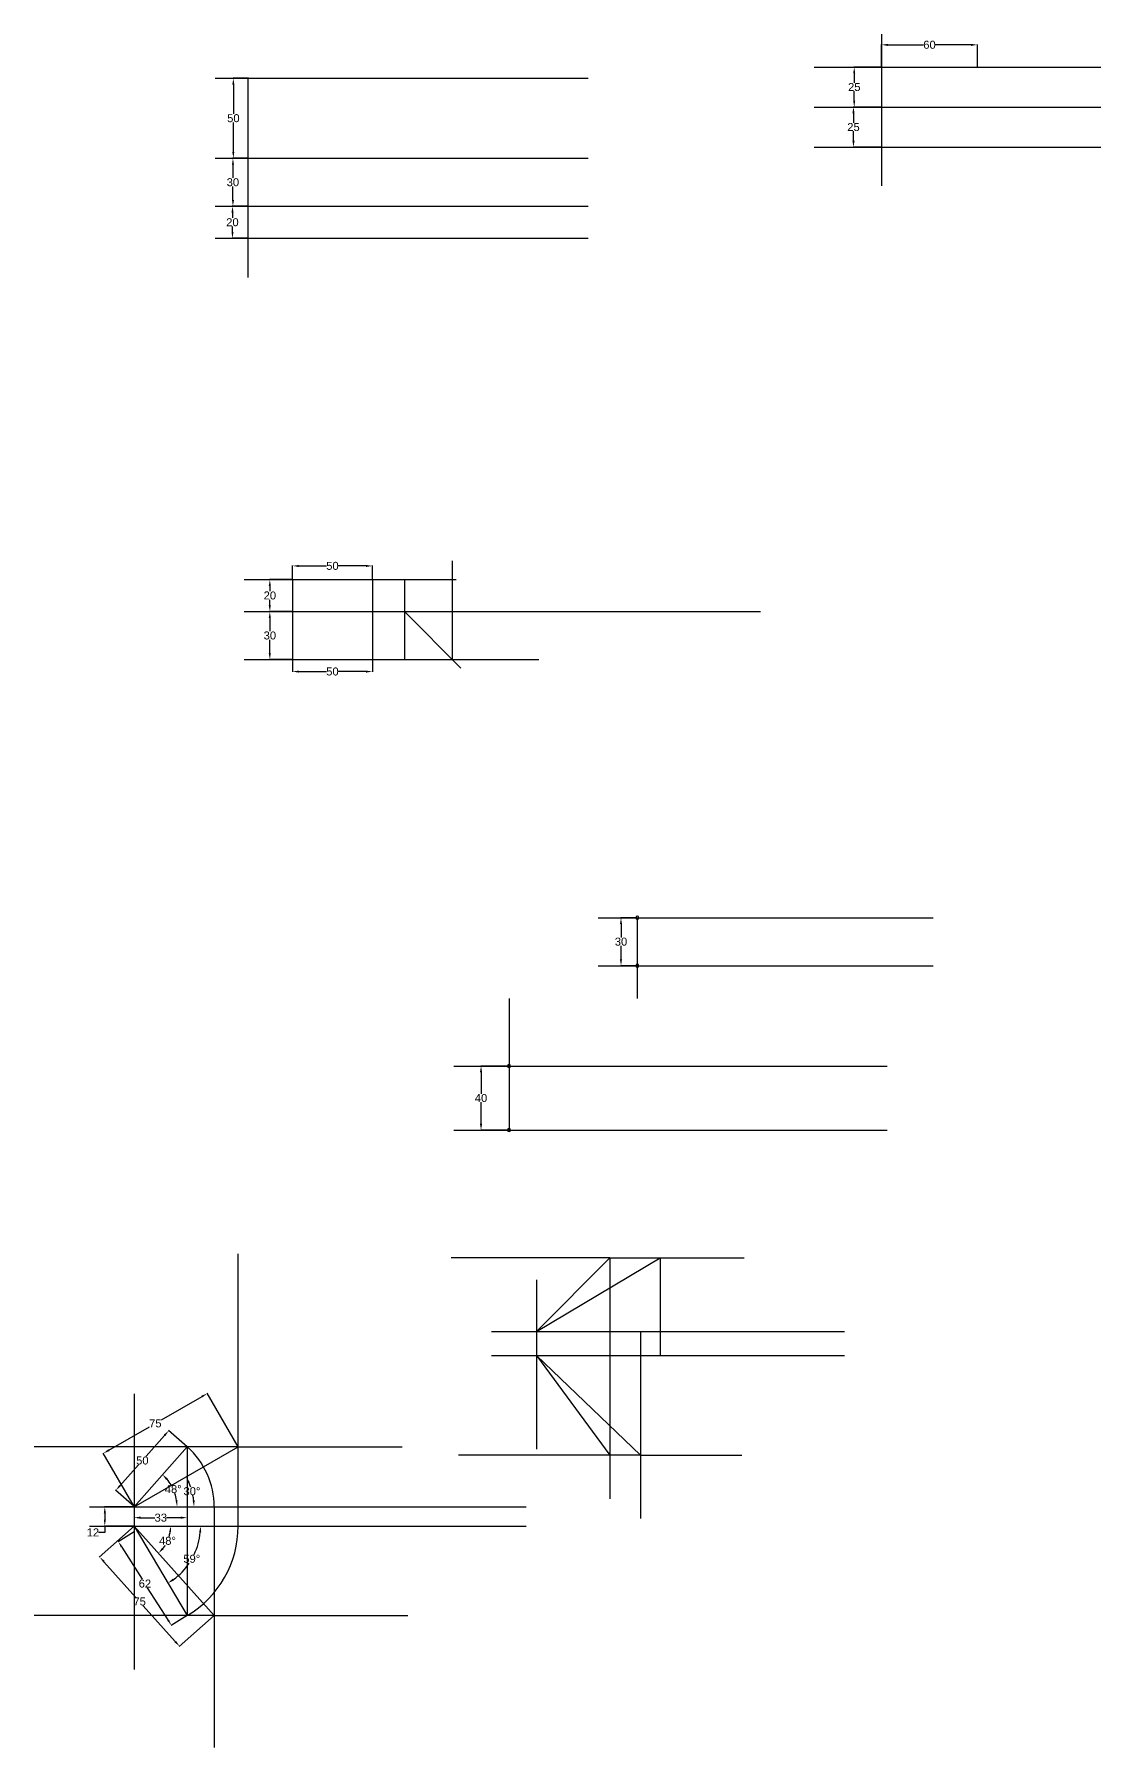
# Model space of a CAD drawing. Header units: inches. Extents: x -1930 to 5336, y -1833 to 832.
# Drawn here: x -778 to -115, y -398 to 672 of the extents above; entities that cross this region are included whole.
import ezdxf

# ---------------------------------------------------------------- set-up
doc = ezdxf.new("R2010")
doc.units = ezdxf.units.IN
doc.header["$MEASUREMENT"] = 0
doc.styles.get("Standard").update_dxf_attribs({"font": 'arial.ttf'})
doc.dimstyles.get("Standard").update_dxf_attribs({"dimtxt": 5, "dimasz": 4, "dimexe": 0.18, "dimexo": 0.0625, "dimgap": 0.09, "dimtad": 0, "dimtih": 1, "dimtoh": 1, "dimdec": 0, "dimzin": 0, "dimdsep": 46, "dimtxsty": 'Standard', "dimcen": 0.09, "dimadec": 0, "dimazin": 0, "dimtfac": 1, "dimtdec": 0, "dimtofl": 0, "dimtmove": 0, "dimatfit": 3, "dimfxl": 1, "dimtolj": 1, "dimtzin": 0, "dimarcsym": 0})

# ---------------------------------------------------------------- blocks, each defined once
blk = doc.blocks.new('*D35')
at = {"color": 0, "lineweight": -2, "transparency": 16777216}
for p, q in [((-481, 27.8), (-498.6, 27.8)), ((-498.4, 23.8), (-498.4, 10.5)), ((-498.4, -8.2), (-498.4, 5.2)), ((-481, -12.2), (-498.6, -12.2))]:
    blk.add_line(p, q, dxfattribs=at)
at = {"color": 0, "transparency": 16777216}
for points in [[(-499.1, 23.8), (-497.7, 23.8), (-498.4, 27.8)], [(-499.1, -8.2), (-497.7, -8.2), (-498.4, -12.2)]]:
    blk.add_solid(points, dxfattribs=at)
at = {"layer": 'Defpoints', "color": 0, "transparency": 16777216}
for p in [(-498.4, 27.8), (-480.9, 27.8), (-480.9, -12.2)]:
    blk.add_point(p, dxfattribs=at)
at = {"color": 0, "transparency": 16777216, "insert": (-498.4, 7.8), "char_height": 5, "attachment_point": 5}
blk.add_mtext('\\A1;40', dxfattribs=at)
blk = doc.blocks.new('*D36')
at = {"color": 0, "lineweight": -2, "transparency": 16777216}
for p, q in [((-400.8, 120.5), (-411.1, 120.5)), ((-410.9, 116.5), (-410.9, 108.2)), ((-410.9, 94.5), (-410.9, 102.9)), ((-400.8, 90.5), (-411.1, 90.5))]:
    blk.add_line(p, q, dxfattribs=at)
at = {"color": 0, "transparency": 16777216}
for points in [[(-411.6, 116.5), (-410.3, 116.5), (-410.9, 120.5)], [(-411.6, 94.5), (-410.3, 94.5), (-410.9, 90.5)]]:
    blk.add_solid(points, dxfattribs=at)
at = {"layer": 'Defpoints', "color": 0, "transparency": 16777216}
for p in [(-410.9, 120.5), (-400.7, 120.5), (-400.7, 90.5)]:
    blk.add_point(p, dxfattribs=at)
at = {"color": 0, "transparency": 16777216, "insert": (-410.9, 105.5), "char_height": 5, "attachment_point": 5}
blk.add_mtext('\\A1;30', dxfattribs=at)
blk = doc.blocks.new('*D43')
at = {"color": 0, "lineweight": -2, "transparency": 16777216}
for p, q in [((-644.3, 595), (-653.7, 595)), ((-653.5, 591), (-653.5, 582.7)), ((-653.5, 569), (-653.5, 577.4)), ((-644.3, 565), (-653.7, 565))]:
    blk.add_line(p, q, dxfattribs=at)
at = {"color": 0, "transparency": 16777216}
for points in [[(-654.1, 591), (-652.8, 591), (-653.5, 595)], [(-654.1, 569), (-652.8, 569), (-653.5, 565)]]:
    blk.add_solid(points, dxfattribs=at)
at = {"layer": 'Defpoints', "color": 0, "transparency": 16777216}
for p in [(-653.5, 595), (-644.2, 595), (-644.2, 565)]:
    blk.add_point(p, dxfattribs=at)
at = {"color": 0, "transparency": 16777216, "insert": (-653.5, 580), "char_height": 5, "attachment_point": 5}
blk.add_mtext('\\A1;30', dxfattribs=at)
blk = doc.blocks.new('*D44')
at = {"color": 0, "lineweight": -2, "transparency": 16777216}
for p, q in [((-644.3, 565), (-654, 565)), ((-653.8, 561), (-653.8, 557.7)), ((-653.8, 549), (-653.8, 552.4)), ((-644.3, 545), (-654, 545))]:
    blk.add_line(p, q, dxfattribs=at)
at = {"color": 0, "transparency": 16777216}
for points in [[(-654.4, 561), (-653.1, 561), (-653.8, 565)], [(-654.4, 549), (-653.1, 549), (-653.8, 545)]]:
    blk.add_solid(points, dxfattribs=at)
at = {"layer": 'Defpoints', "color": 0, "transparency": 16777216}
for p in [(-644.2, 565), (-653.8, 545), (-644.2, 545)]:
    blk.add_point(p, dxfattribs=at)
at = {"color": 0, "transparency": 16777216, "insert": (-653.8, 555), "char_height": 5, "attachment_point": 5}
blk.add_mtext('\\A1;20', dxfattribs=at)
blk = doc.blocks.new('*D45')
at = {"color": 0, "lineweight": -2, "transparency": 16777216}
for p, q in [((-643.7, 645), (-653.4, 645)), ((-653.2, 641), (-653.2, 622.7)), ((-653.2, 599), (-653.2, 617.4)), ((-644.3, 595), (-653.4, 595))]:
    blk.add_line(p, q, dxfattribs=at)
at = {"color": 0, "transparency": 16777216}
for points in [[(-653.9, 641), (-652.6, 641), (-653.2, 645)], [(-653.9, 599), (-652.6, 599), (-653.2, 595)]]:
    blk.add_solid(points, dxfattribs=at)
at = {"layer": 'Defpoints', "color": 0, "transparency": 16777216}
for p in [(-643.6, 645), (-653.2, 595), (-644.2, 595)]:
    blk.add_point(p, dxfattribs=at)
at = {"color": 0, "transparency": 16777216, "insert": (-653.2, 620), "char_height": 5, "attachment_point": 5}
blk.add_mtext('\\A1;50', dxfattribs=at)
blk = doc.blocks.new('*D46')
at = {"color": 0, "lineweight": -2, "transparency": 16777216}
for p, q in [((-248.1, 652.1), (-248.1, 666.1)), ((-244.1, 665.9), (-221.8, 665.9)), ((-192.1, 665.9), (-214.4, 665.9)), ((-188.1, 652.1), (-188.1, 666.1))]:
    blk.add_line(p, q, dxfattribs=at)
at = {"color": 0, "transparency": 16777216}
for points in [[(-244.1, 666.5), (-244.1, 665.2), (-248.1, 665.9)], [(-192.1, 666.5), (-192.1, 665.2), (-188.1, 665.9)]]:
    blk.add_solid(points, dxfattribs=at)
at = {"layer": 'Defpoints', "color": 0, "transparency": 16777216}
for p in [(-188.1, 665.9), (-248.1, 652), (-188.1, 652)]:
    blk.add_point(p, dxfattribs=at)
at = {"color": 0, "transparency": 16777216, "insert": (-218.1, 665.9), "char_height": 5, "attachment_point": 5}
blk.add_mtext('\\A1;60', dxfattribs=at)
blk = doc.blocks.new('*D47')
at = {"color": 0, "lineweight": -2, "transparency": 16777216}
for p, q in [((-248.2, 652), (-265.3, 652)), ((-265.1, 648), (-265.1, 642.2)), ((-265.1, 631), (-265.1, 636.9)), ((-248.2, 627), (-265.3, 627))]:
    blk.add_line(p, q, dxfattribs=at)
at = {"color": 0, "transparency": 16777216}
for points in [[(-265.8, 648), (-264.5, 648), (-265.1, 652)], [(-265.8, 631), (-264.5, 631), (-265.1, 627)]]:
    blk.add_solid(points, dxfattribs=at)
at = {"layer": 'Defpoints', "color": 0, "transparency": 16777216}
for p in [(-265.1, 652), (-248.1, 652), (-248.1, 627)]:
    blk.add_point(p, dxfattribs=at)
at = {"color": 0, "transparency": 16777216, "insert": (-265.1, 639.5), "char_height": 5, "attachment_point": 5}
blk.add_mtext('\\A1;25', dxfattribs=at)
blk = doc.blocks.new('*D48')
at = {"color": 0, "lineweight": -2, "transparency": 16777216}
for p, q in [((-248.2, 627), (-265.8, 627)), ((-265.6, 623), (-265.6, 617.2)), ((-265.6, 606), (-265.6, 611.9)), ((-248.2, 602), (-265.8, 602))]:
    blk.add_line(p, q, dxfattribs=at)
at = {"color": 0, "transparency": 16777216}
for points in [[(-266.3, 623), (-264.9, 623), (-265.6, 627)], [(-266.3, 606), (-264.9, 606), (-265.6, 602)]]:
    blk.add_solid(points, dxfattribs=at)
at = {"layer": 'Defpoints', "color": 0, "transparency": 16777216}
for p in [(-248.1, 627), (-265.6, 602), (-248.1, 602)]:
    blk.add_point(p, dxfattribs=at)
at = {"color": 0, "transparency": 16777216, "insert": (-265.6, 614.5), "char_height": 5, "attachment_point": 5}
blk.add_mtext('\\A1;25', dxfattribs=at)
blk = doc.blocks.new('*D191')
at = {"color": 0, "lineweight": -2, "transparency": 16777216}
for p, q in [((-616.4, 331.8), (-630.6, 331.8)), ((-630.4, 327.8), (-630.4, 324.5)), ((-616.4, 311.8), (-630.6, 311.8)), ((-630.4, 315.8), (-630.4, 319.2))]:
    blk.add_line(p, q, dxfattribs=at)
at = {"color": 0, "transparency": 16777216}
for points in [[(-631.1, 327.8), (-629.8, 327.8), (-630.4, 331.8)], [(-631.1, 315.8), (-629.8, 315.8), (-630.4, 311.8)]]:
    blk.add_solid(points, dxfattribs=at)
at = {"layer": 'Defpoints', "color": 0, "transparency": 16777216}
for p in [(-630.4, 331.8), (-616.3, 331.8), (-616.3, 311.8)]:
    blk.add_point(p, dxfattribs=at)
at = {"color": 0, "transparency": 16777216, "insert": (-630.4, 321.8), "char_height": 5, "attachment_point": 5}
blk.add_mtext('\\A1;20', dxfattribs=at)
blk = doc.blocks.new('*D192')
at = {"color": 0, "lineweight": -2, "transparency": 16777216}
for p, q in [((-616.4, 311.8), (-630.6, 311.8)), ((-630.4, 307.8), (-630.4, 299.5)), ((-630.4, 285.8), (-630.4, 294.2)), ((-616.4, 281.8), (-630.6, 281.8))]:
    blk.add_line(p, q, dxfattribs=at)
at = {"color": 0, "transparency": 16777216}
for points in [[(-631.1, 307.8), (-629.8, 307.8), (-630.4, 311.8)], [(-631.1, 285.8), (-629.8, 285.8), (-630.4, 281.8)]]:
    blk.add_solid(points, dxfattribs=at)
at = {"layer": 'Defpoints', "color": 0, "transparency": 16777216}
for p in [(-630.4, 311.8), (-616.3, 311.8), (-616.3, 281.8)]:
    blk.add_point(p, dxfattribs=at)
at = {"color": 0, "transparency": 16777216, "insert": (-630.4, 296.8), "char_height": 5, "attachment_point": 5}
blk.add_mtext('\\A1;30', dxfattribs=at)
blk = doc.blocks.new('*D193')
at = {"color": 0, "lineweight": -2, "transparency": 16777216}
for p, q in [((-616.3, 281.8), (-616.3, 274.1)), ((-566.3, 281.8), (-566.3, 274.1)), ((-612.3, 274.3), (-595, 274.3)), ((-570.3, 274.3), (-587.7, 274.3))]:
    blk.add_line(p, q, dxfattribs=at)
at = {"color": 0, "transparency": 16777216}
for points in [[(-612.3, 274.9), (-612.3, 273.6), (-616.3, 274.3)], [(-570.3, 274.9), (-570.3, 273.6), (-566.3, 274.3)]]:
    blk.add_solid(points, dxfattribs=at)
at = {"layer": 'Defpoints', "color": 0, "transparency": 16777216}
for p in [(-616.3, 281.8), (-566.3, 281.8), (-566.3, 274.3)]:
    blk.add_point(p, dxfattribs=at)
at = {"color": 0, "transparency": 16777216, "insert": (-591.3, 274.3), "char_height": 5, "attachment_point": 5}
blk.add_mtext('\\A1;50', dxfattribs=at)
blk = doc.blocks.new('*D194')
at = {"color": 0, "lineweight": -2, "transparency": 16777216}
for p, q in [((-616.3, 331.9), (-616.3, 340.5)), ((-612.3, 340.3), (-595, 340.3)), ((-570.3, 340.3), (-587.7, 340.3)), ((-566.3, 331.9), (-566.3, 340.5))]:
    blk.add_line(p, q, dxfattribs=at)
at = {"color": 0, "transparency": 16777216}
for points in [[(-612.3, 340.9), (-612.3, 339.6), (-616.3, 340.3)], [(-570.3, 340.9), (-570.3, 339.6), (-566.3, 340.3)]]:
    blk.add_solid(points, dxfattribs=at)
at = {"layer": 'Defpoints', "color": 0, "transparency": 16777216}
for p in [(-616.3, 340.3), (-616.3, 331.8), (-566.3, 331.8)]:
    blk.add_point(p, dxfattribs=at)
at = {"color": 0, "transparency": 16777216, "insert": (-591.3, 340.3), "char_height": 5, "attachment_point": 5}
blk.add_mtext('\\A1;50', dxfattribs=at)
blk = doc.blocks.new('*D290')
at = {"color": 0, "lineweight": -2, "transparency": 16777216}
for p, q in [((-715.3, -247.6), (-733.7, -247.6)), ((-733.6, -251.6), (-733.6, -255.6)), ((-733.6, -263.6), (-737.6, -263.6)), ((-715.3, -259.6), (-733.7, -259.6)), ((-733.6, -259.6), (-733.6, -263.6))]:
    blk.add_line(p, q, dxfattribs=at)
at = {"color": 0, "transparency": 16777216}
for points in [[(-734.2, -251.6), (-732.9, -251.6), (-733.6, -247.6)], [(-734.2, -255.6), (-732.9, -255.6), (-733.6, -259.6)]]:
    blk.add_solid(points, dxfattribs=at)
at = {"layer": 'Defpoints', "color": 0, "transparency": 16777216}
for p in [(-715.2, -247.6), (-733.6, -259.6), (-715.2, -259.6)]:
    blk.add_point(p, dxfattribs=at)
at = {"color": 0, "transparency": 16777216, "insert": (-741, -263.6), "char_height": 5, "attachment_point": 5}
blk.add_mtext('\\A1;12', dxfattribs=at)
blk = doc.blocks.new('*D291')
at = {"color": 0, "lineweight": -2, "transparency": 16777216}
for p, q in [((-696.2, -203), (-707.8, -216)), ((-682.1, -210.1), (-693.7, -199.9)), ((-724.1, -234.4), (-712.5, -221.3)), ((-715.3, -247.5), (-726.9, -237.3))]:
    blk.add_line(p, q, dxfattribs=at)
at = {"color": 0, "transparency": 16777216}
for points in [[(-696.7, -202.5), (-695.7, -203.4), (-693.6, -200)], [(-724.6, -234), (-723.6, -234.8), (-726.7, -237.4)]]:
    blk.add_solid(points, dxfattribs=at)
at = {"layer": 'Defpoints', "color": 0, "transparency": 16777216}
for p in [(-693.6, -200), (-682.1, -210.2), (-715.2, -247.6)]:
    blk.add_point(p, dxfattribs=at)
at = {"color": 0, "transparency": 16777216, "insert": (-710.1, -218.7), "char_height": 5, "attachment_point": 5}
blk.add_mtext('\\A1;50', dxfattribs=at)
blk = doc.blocks.new('*D292')
at = {"color": 0, "lineweight": -2, "transparency": 16777216}
for p, q in [((-715.3, -263.2), (-725.2, -269.5)), ((-722.9, -272.8), (-710.2, -292.9)), ((-694, -318.3), (-706.8, -298.2)), ((-682.1, -315.5), (-692, -321.8))]:
    blk.add_line(p, q, dxfattribs=at)
at = {"color": 0, "transparency": 16777216}
for points in [[(-722.4, -272.4), (-723.5, -273.1), (-725.1, -269.4)], [(-693.5, -318), (-694.6, -318.7), (-691.9, -321.7)]]:
    blk.add_solid(points, dxfattribs=at)
at = {"layer": 'Defpoints', "color": 0, "transparency": 16777216}
for p in [(-715.2, -263.2), (-682.1, -315.5), (-691.9, -321.7)]:
    blk.add_point(p, dxfattribs=at)
at = {"color": 0, "transparency": 16777216, "insert": (-708.5, -295.6), "char_height": 5, "attachment_point": 5}
blk.add_mtext('\\A1;62', dxfattribs=at)
blk = doc.blocks.new('*D293')
at = {"color": 0, "lineweight": -2, "transparency": 16777216}
for p, q in [((-715.2, -247.6), (-715.2, -254.6)), ((-711.2, -254.4), (-702.3, -254.4)), ((-686.1, -254.4), (-695, -254.4)), ((-682.1, -247.6), (-682.1, -254.6))]:
    blk.add_line(p, q, dxfattribs=at)
at = {"color": 0, "transparency": 16777216}
for points in [[(-711.2, -253.7), (-711.2, -255.1), (-715.2, -254.4)], [(-686.1, -253.7), (-686.1, -255.1), (-682.1, -254.4)]]:
    blk.add_solid(points, dxfattribs=at)
at = {"layer": 'Defpoints', "color": 0, "transparency": 16777216}
for p in [(-715.2, -247.6), (-682.1, -247.6), (-682.1, -254.4)]:
    blk.add_point(p, dxfattribs=at)
at = {"color": 0, "transparency": 16777216, "insert": (-698.6, -254.4), "char_height": 5, "attachment_point": 5}
blk.add_mtext('\\A1;33', dxfattribs=at)
blk = doc.blocks.new('*D294')
at = {"color": 0, "lineweight": -2, "transparency": 16777216}
for p, q in [((-672.9, -178.8), (-698.3, -193.4)), ((-650.3, -210.1), (-669.5, -176.6)), ((-731, -212.2), (-705.6, -197.6)), ((-715.3, -247.5), (-734.5, -214))]:
    blk.add_line(p, q, dxfattribs=at)
at = {"color": 0, "transparency": 16777216}
for points in [[(-673.3, -178.2), (-672.6, -179.3), (-669.5, -176.8)], [(-731.3, -211.6), (-730.7, -212.8), (-734.5, -214.2)]]:
    blk.add_solid(points, dxfattribs=at)
at = {"layer": 'Defpoints', "color": 0, "transparency": 16777216}
for p in [(-669.5, -176.8), (-650.2, -210.2), (-715.2, -247.6)]:
    blk.add_point(p, dxfattribs=at)
at = {"color": 0, "transparency": 16777216, "insert": (-702, -195.5), "char_height": 5, "attachment_point": 5}
blk.add_mtext('\\A1;75', dxfattribs=at)
blk = doc.blocks.new('*D295')
at = {"color": 0, "lineweight": -2, "transparency": 16777216}
for p, q in [((-715.3, -259.6), (-737, -279)), ((-734.2, -281.9), (-714.2, -304.2)), ((-689.5, -331.8), (-709.5, -309.5)), ((-665.3, -315.5), (-687, -334.9))]:
    blk.add_line(p, q, dxfattribs=at)
at = {"color": 0, "transparency": 16777216}
for points in [[(-733.7, -281.4), (-734.6, -282.3), (-736.8, -278.9)], [(-689, -331.4), (-690, -332.3), (-686.8, -334.8)]]:
    blk.add_solid(points, dxfattribs=at)
at = {"layer": 'Defpoints', "color": 0, "transparency": 16777216}
for p in [(-715.2, -259.6), (-665.2, -315.5), (-686.8, -334.8)]:
    blk.add_point(p, dxfattribs=at)
at = {"color": 0, "transparency": 16777216, "insert": (-711.8, -306.8), "char_height": 5, "attachment_point": 5}
blk.add_mtext('\\A1;75', dxfattribs=at)
blk = doc.blocks.new('*D296')
at = {"color": 0, "lineweight": -2, "transparency": 16777216}
for start, end in [(19.2002, 23.799), (6.1275, 10.8085)]:
    blk.add_arc((-715.2, -247.6), 37.4, start, end, dxfattribs=at)
at = {"color": 0, "transparency": 16777216}
for points in [[(-681.6, -232.8), (-680.4, -232.2), (-682.8, -228.9)], [(-677.4, -243.5), (-678.7, -243.6), (-677.8, -247.6)]]:
    blk.add_solid(points, dxfattribs=at)
at = {"layer": 'Defpoints', "color": 0, "transparency": 16777216}
for p in [(-650.2, -210.2), (-678.4, -241.1), (-715.2, -247.6), (-715.2, -247.6), (-665.2, -247.6)]:
    blk.add_point(p, dxfattribs=at)
at = {"color": 0, "transparency": 16777216, "insert": (-679.1, -237.9), "char_height": 5, "attachment_point": 5}
blk.add_mtext('\\A1;30°', dxfattribs=at)
blk = doc.blocks.new('*D297')
at = {"color": 0, "lineweight": -2, "transparency": 16777216}
for start, end in [(30.5962, 39.8794), (8.5666, 18.1553)]:
    blk.add_arc((-715.2, -247.6), 26.8, start, end, dxfattribs=at)
at = {"color": 0, "transparency": 16777216}
for points in [[(-695.2, -230.9), (-694.2, -229.9), (-697.5, -227.5)], [(-688.1, -243.5), (-689.4, -243.6), (-688.4, -247.6)]]:
    blk.add_solid(points, dxfattribs=at)
at = {"layer": 'Defpoints', "color": 0, "transparency": 16777216}
for p in [(-682.1, -210.2), (-689.5, -240.1), (-715.2, -247.6), (-715.2, -247.6), (-665.2, -247.6)]:
    blk.add_point(p, dxfattribs=at)
at = {"color": 0, "transparency": 16777216, "insert": (-690.8, -236.6), "char_height": 5, "attachment_point": 5}
blk.add_mtext('\\A1;48°', dxfattribs=at)
blk = doc.blocks.new('*D298')
at = {"color": 0, "lineweight": -2, "transparency": 16777216}
for start, end in [(343.0019, 349.9358), (321.8745, 328.3885)]:
    blk.add_arc((-715.2, -259.6), 22.8, start, end, dxfattribs=at)
at = {"color": 0, "transparency": 16777216}
for points in [[(-693.4, -263.5), (-692.1, -263.6), (-692.4, -259.6)], [(-696.8, -274.1), (-697.8, -273.2), (-700, -276.6)]]:
    blk.add_solid(points, dxfattribs=at)
at = {"layer": 'Defpoints', "color": 0, "transparency": 16777216}
for p in [(-715.2, -259.6), (-715.2, -259.6), (-650.2, -259.6), (-695.9, -271.7), (-665.2, -315.5)]:
    blk.add_point(p, dxfattribs=at)
at = {"color": 0, "transparency": 16777216, "insert": (-694.4, -268.9), "char_height": 5, "attachment_point": 5}
blk.add_mtext('\\A1;48°', dxfattribs=at)
blk = doc.blocks.new('*D299')
at = {"color": 0, "lineweight": -2, "transparency": 16777216}
for start, end in [(334.4587, 354.4751), (306.2054, 326.0455)]:
    blk.add_arc((-715.2, -259.6), 41.5, start, end, dxfattribs=at)
at = {"color": 0, "transparency": 16777216}
for points in [[(-674.6, -263.5), (-673.3, -263.6), (-673.7, -259.6)], [(-690.3, -293.6), (-691.1, -292.5), (-694.1, -295.3)]]:
    blk.add_solid(points, dxfattribs=at)
at = {"layer": 'Defpoints', "color": 0, "transparency": 16777216}
for p in [(-715.2, -259.6), (-715.2, -259.6), (-650.2, -259.6), (-683.2, -286), (-682.1, -315.5)]:
    blk.add_point(p, dxfattribs=at)
at = {"color": 0, "transparency": 16777216, "insert": (-679.2, -280.1), "char_height": 5, "attachment_point": 5}
blk.add_mtext('\\A1;59°', dxfattribs=at)

msp = doc.modelspace()

# ---------------------------------------------------------------- linework, layer by layer
for p, q in [((-248.1, 672.5), (-248.1, 577.8)), ((-664.5, 645), (-431.5, 645)), ((-644.2, 645), (-644.2, 520.5)), ((-290.2, 652), (-16.5, 652)), ((-248.1, 652), (-188.1, 652)), ((-290.2, 627), (-16.5, 627)), ((-290.2, 602), (-16.5, 602)), ((-248.1, 602), (-188.1, 602)), ((-664.5, 595), (-431.5, 595)), ((-664.5, 565), (-431.5, 565)), ((-664.5, 545), (-431.5, 545)), ((-516.3, 281.8), (-516.3, 343.5)), ((-646.5, 331.8), (-616.3, 331.8)), ((-616.3, 331.8), (-616.3, 281.8)), ((-566.3, 331.8), (-566.3, 281.8)), ((-566.3, 331.8), (-513.9, 331.8)), ((-546.3, 331.8), (-546.3, 281.8)), ((-646.5, 311.8), (-323.7, 311.8)), ((-546.3, 311.8), (-511, 276.5)), ((-646.5, 281.8), (-616.3, 281.8)), ((-566.3, 281.8), (-462.2, 281.8)), ((-425.2, 120.5), (-215.7, 120.5)), ((-400.7, 70.1), (-400.7, 120.5)), ((-425.2, 90.5), (-215.7, 90.5)), ((-480.9, 69.9), (-480.9, -12.2)), ((-515.4, 27.8), (-244.5, 27.8)), ((-515.4, -12.2), (-244.5, -12.2)), ((-650.2, -259.6), (-650.2, -89.5)), ((-417.8, -92.1), (-517.1, -92.1)), ((-463.7, -138.1), (-417.8, -92.1)), ((-463.7, -138.1), (-386.4, -92.1)), ((-417.8, -92.1), (-334, -92.1)), ((-417.8, -92.1), (-417.8, -242.6)), ((-386.4, -92.1), (-386.4, -153.1)), ((-463.7, -105.7), (-463.7, -211.5)), ((-491.9, -138.1), (-271.2, -138.1)), ((-398.7, -138.1), (-398.7, -255)), ((-491.9, -153.1), (-271.2, -153.1)), ((-463.7, -153.1), (-398.7, -215.3)), ((-463.7, -153.1), (-417.8, -215.3)), ((-715.2, -177), (-715.2, -349.3)), ((-650.2, -210.2), (-777.7, -210.2)), ((-715.2, -247.6), (-650.2, -210.2)), ((-682.1, -210.2), (-682.1, -315.5)), ((-650.2, -210.2), (-547.6, -210.2)), ((-398.7, -215.3), (-512.4, -215.3)), ((-398.7, -215.3), (-335.3, -215.3)), ((-743.1, -247.6), (-470.2, -247.6)), ((-715.2, -247.6), (-665.2, -247.6)), ((-665.2, -247.6), (-665.2, -398.1)), ((-743.1, -259.6), (-470.2, -259.6)), ((-715.2, -259.6), (-650.2, -259.6)), ((-715.2, -259.6), (-665.2, -315.5)), ((-665.2, -315.5), (-777.7, -315.5)), ((-665.2, -315.5), (-544.2, -315.5))]:
    msp.add_line(p, q)
at = {"lineweight": 30}
for p, q in [((-616.3, 331.8), (-566.3, 331.8)), ((-616.3, 281.8), (-566.3, 281.8)), ((-715.2, -247.6), (-682.1, -210.2)), ((-715.2, -259.6), (-682.1, -315.5))]:
    msp.add_line(p, q, dxfattribs=at)
for points in [[(-401.7, 120.5, 1), (-399.7, 120.5, 1)], [(-401.7, 90.5, 1), (-399.7, 90.5, 1)], [(-481.9, 27.8, 1), (-479.9, 27.8, 1)], [(-481.9, -12.2, 1), (-479.9, -12.2, 1)]]:
    msp.add_lwpolyline(points, format="xyb", close=True)
for centre, radius, start, end in [((-715.2, -247.6), 50, 0, 48.4461), ((-715.2, -259.6), 65, 300.6805, 0)]:
    msp.add_arc(centre, radius, start, end)

# ---------------------------------------------------------------- dimensions: what is measured, and where the dimension line sits
for base, p1, p2, picture, middle in [((-188.1, 665.9), (-248.1, 652), (-188.1, 652), '*D46', (-218.1, 665.9)), ((-616.3, 340.3), (-566.3, 331.8), (-616.3, 331.8), '*D194', (-591.3, 340.3)), ((-566.3, 274.3), (-616.3, 281.8), (-566.3, 281.8), '*D193', (-591.3, 274.3))]:
    dim = msp.add_linear_dim(base=base, p1=p1, p2=p2, dimstyle='Standard')
    dim.commit()
    dim.dimension.update_dxf_attribs({"geometry": picture, "text_midpoint": middle})
for base, p1, p2, picture, middle in [((-653.2, 595), (-643.6, 645), (-644.2, 595), '*D45', (-653.2, 620)), ((-265.1, 652), (-248.1, 627), (-248.1, 652), '*D47', (-265.1, 639.5)), ((-265.6, 602), (-248.1, 627), (-248.1, 602), '*D48', (-265.6, 614.5)), ((-653.5, 595), (-644.2, 565), (-644.2, 595), '*D43', (-653.5, 580)), ((-653.8, 545), (-644.2, 565), (-644.2, 545), '*D44', (-653.8, 555)), ((-630.4, 331.8), (-616.3, 311.8), (-616.3, 331.8), '*D191', (-630.4, 321.8)), ((-630.4, 311.8), (-616.3, 281.8), (-616.3, 311.8), '*D192', (-630.4, 296.8)), ((-410.9, 120.5), (-400.7, 90.5), (-400.7, 120.5), '*D36', (-410.9, 105.5)), ((-498.4, 27.8), (-480.9, -12.2), (-480.9, 27.8), '*D35', (-498.4, 7.8)), ((-733.6, -259.6), (-715.2, -247.6), (-715.2, -259.6), '*D290', (-741, -263.6))]:
    dim = msp.add_linear_dim(base=base, p1=p1, p2=p2, angle=90, dimstyle='Standard')
    dim.commit()
    dim.dimension.update_dxf_attribs({"geometry": picture, "text_midpoint": middle})
for p1, p2, distance, picture, middle in [((-715.2, -247.6), (-650.2, -210.2), 38.5, '*D294', (-702, -195.5)), ((-715.2, -247.6), (-682.1, -210.2), 15.4, '*D291', (-710.1, -218.7)), ((-715.2, -247.6), (-682.1, -247.6), -6.8, '*D293', (-698.6, -254.4)), ((-715.2, -259.6), (-665.2, -315.5), -29, '*D295', (-711.8, -306.8)), ((-715.2, -263.2), (-682.1, -315.5), -11.6, '*D292', (-708.5, -295.6))]:
    dim = msp.add_aligned_dim(p1=p1, p2=p2, distance=distance, dimstyle='Standard')
    dim.commit()
    dim.dimension.update_dxf_attribs({"geometry": picture, "text_midpoint": middle})
for base, line1, line2, picture, middle in [((-678.4, -241.1), ((-715.2, -247.6), (-650.2, -210.2)), ((-715.2, -247.6), (-665.2, -247.6)), '*D296', (-679.1, -237.9)), ((-689.5, -240.1), ((-715.2, -247.6), (-682.1, -210.2)), ((-715.2, -247.6), (-665.2, -247.6)), '*D297', (-690.8, -236.6)), ((-695.9, -271.7), ((-715.2, -259.6), (-650.2, -259.6)), ((-715.2, -259.6), (-665.2, -315.5)), '*D298', (-694.4, -268.9)), ((-683.2, -286), ((-715.2, -259.6), (-650.2, -259.6)), ((-715.2, -259.6), (-682.1, -315.5)), '*D299', (-679.2, -280.1))]:
    dim = msp.add_angular_dim_2l(base=base, line1=line1, line2=line2, dimstyle='Standard')
    dim.commit()
    dim.dimension.update_dxf_attribs({"geometry": picture, "text_midpoint": middle})

doc.saveas('drawing.dxf')
